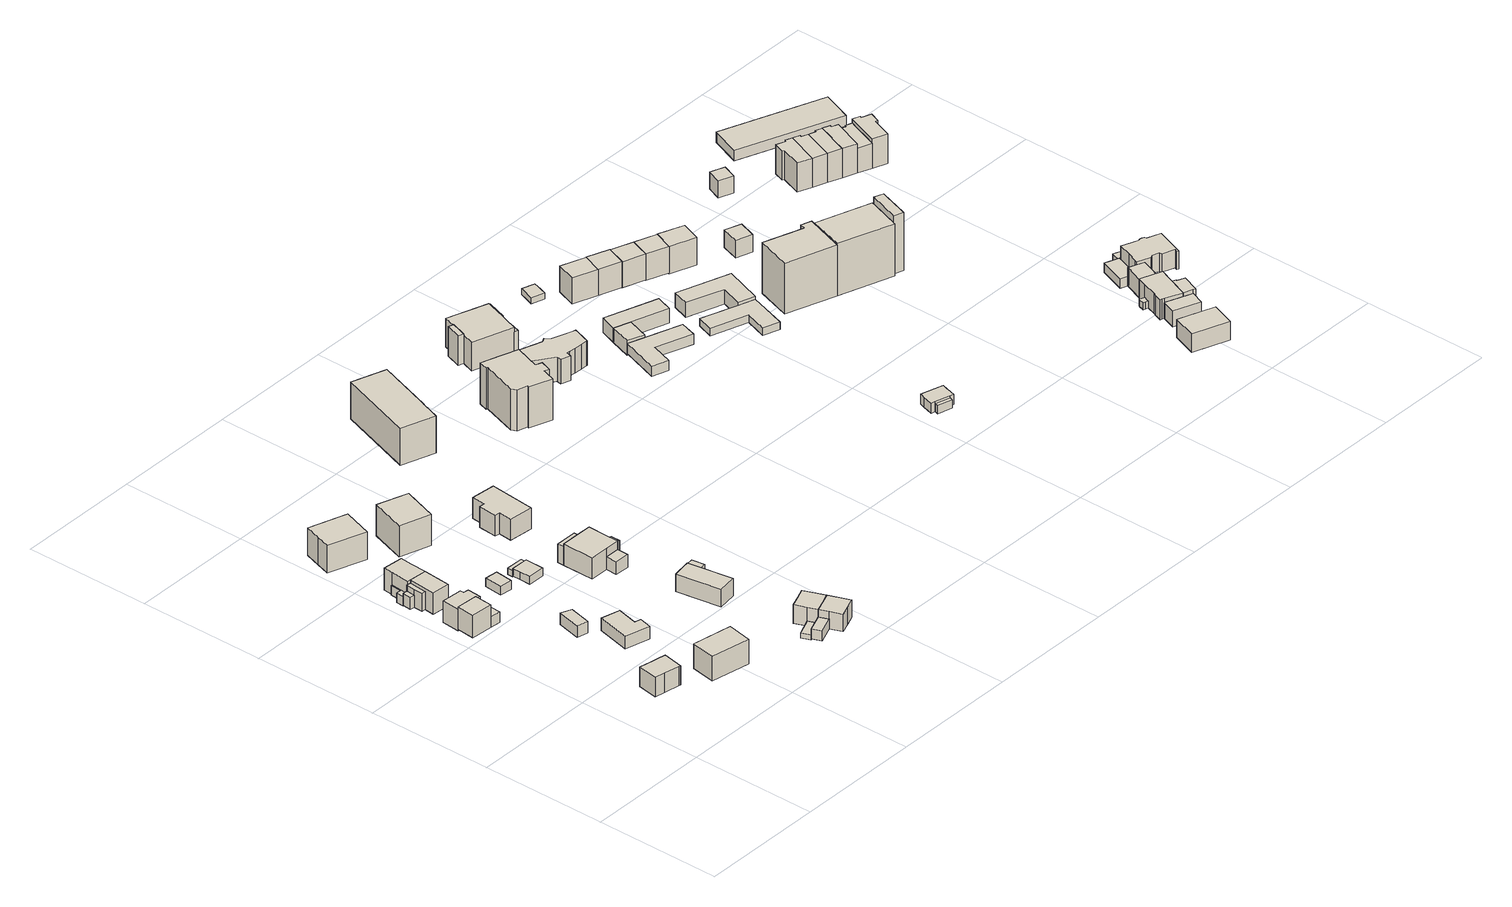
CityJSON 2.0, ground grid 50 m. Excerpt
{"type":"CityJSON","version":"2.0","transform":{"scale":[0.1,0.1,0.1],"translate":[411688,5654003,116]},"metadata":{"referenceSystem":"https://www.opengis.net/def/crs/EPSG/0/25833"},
"CityObjects":{
"building1":{"type":"Building","attributes":{"Dachtyp_tdc":"tdcFreeFormRoof","Gemeindeschluessel":14612000,"Dachneigung":52.4,"QualitaetDacherkennung":74,"Geometrietyp2DReferenz":"3000","measuredHeight":10.56,"function":"31001_9998","roofType":"5000"},"geometry":[{"type":"Solid","lod":"1","boundaries":[[[[0,1,2,3,4,5,6,7,8]],[[9,10,11,12,13,14,15,16,17]],[[8,10,9,0]],[[7,11,10,8]],[[6,12,11,7]],[[5,13,12,6]],[[4,14,13,5]],[[3,15,14,4]],[[2,16,15,3]],[[1,17,16,2]],[[0,9,17,1]]]]}]},
"building2":{"type":"Building","attributes":{"Gemeindeschluessel":14612000,"Geometrietyp2DReferenz":"3000","function":"31001_9998","roofType":"9999"},"children":["building2-1","building2-2"]},
"building2-1":{"type":"BuildingPart","attributes":{"Dachtyp_tdc":"tdcGableRoof","Dachneigung":47.74,"QualitaetDacherkennung":79,"Geometrietyp2DReferenz":"3000","measuredHeight":11.6,"roofType":"3100"},"parents":["building2"],"geometry":[{"type":"Solid","lod":"1","boundaries":[[[[18,19,20,21,22]],[[23,24,25,26,27]],[[22,24,23,18]],[[21,25,24,22]],[[20,26,25,21]],[[19,27,26,20]],[[18,23,27,19]]]]}]},
"building2-2":{"type":"BuildingPart","attributes":{"Dachtyp_tdc":"tdcPolyFlatRoof","Dachneigung":0,"QualitaetDacherkennung":63,"Geometrietyp2DReferenz":"3000","measuredHeight":4.3,"roofType":"1000"},"parents":["building2"],"geometry":[{"type":"Solid","lod":"1","boundaries":[[[[28,29,30,31]],[[32,33,23,27]],[[31,33,32,28]],[[30,23,33,31]],[[29,27,23,30]],[[28,32,27,29]]]]}]},
"building3":{"type":"Building","attributes":{"Dachtyp_tdc":"tdcHipRoof","Gemeindeschluessel":14612000,"Dachneigung":36.93,"QualitaetDacherkennung":68,"Geometrietyp2DReferenz":"3000","measuredHeight":11.92,"function":"31001_9998","roofType":"3200"},"geometry":[{"type":"Solid","lod":"1","boundaries":[[[[34,35,36,37]],[[38,39,40,41]],[[37,39,38,34]],[[36,40,39,37]],[[35,41,40,36]],[[34,38,41,35]]]]}]},
"building4":{"type":"Building","attributes":{"Dachtyp_tdc":"tdcFreeFormRoof","Gemeindeschluessel":14612000,"Dachneigung":46.68,"QualitaetDacherkennung":59,"Geometrietyp2DReferenz":"3000","measuredHeight":12.03,"function":"31001_9998","roofType":"5000"},"geometry":[{"type":"Solid","lod":"1","boundaries":[[[[42,43,44,45,46,47,48]],[[49,50,51,52,53,54,55]],[[48,50,49,42]],[[47,51,50,48]],[[46,52,51,47]],[[45,53,52,46]],[[44,54,53,45]],[[43,55,54,44]],[[42,49,55,43]]]]}]},
"building5":{"type":"Building","attributes":{"Gemeindeschluessel":14612000,"Geometrietyp2DReferenz":"3000","function":"31001_9998","roofType":"9999"},"children":["building5-1","building5-2","building5-3"]},
"building5-1":{"type":"BuildingPart","attributes":{"Dachtyp_tdc":"tdcGableRoof","Dachneigung":44.6,"QualitaetDacherkennung":61,"Geometrietyp2DReferenz":"3000","measuredHeight":10.85,"roofType":"3100"},"parents":["building5"],"geometry":[{"type":"Solid","lod":"1","boundaries":[[[[56,57,58,59]],[[60,61,62,63]],[[59,61,60,56]],[[58,62,61,59]],[[57,63,62,58]],[[56,60,63,57]]]]}]},
"building5-2":{"type":"BuildingPart","attributes":{"Dachtyp_tdc":"tdcGableRoof","Dachneigung":62.31,"QualitaetDacherkennung":19,"Geometrietyp2DReferenz":"3000","measuredHeight":6.58,"roofType":"3100"},"parents":["building5"],"geometry":[{"type":"Solid","lod":"1","boundaries":[[[[64,65,66,67]],[[68,69,70,71]],[[67,69,68,64]],[[66,70,69,67]],[[65,71,70,66]],[[64,68,71,65]]]]}]},
"building5-3":{"type":"BuildingPart","attributes":{"Dachtyp_tdc":"tdcPolyFlatRoof","Dachneigung":39.06,"QualitaetDacherkennung":86,"Geometrietyp2DReferenz":"3000","measuredHeight":8.02,"roofType":"2100"},"parents":["building5"],"geometry":[{"type":"Solid","lod":"1","boundaries":[[[[72,73,74,75,76]],[[69,63,77,78,70]],[[76,63,69,72]],[[75,77,63,76]],[[74,78,77,75]],[[73,70,78,74]],[[72,69,70,73]]]]}]},
"building6":{"type":"Building","attributes":{"Dachtyp_tdc":"tdcPolyFlatRoof","Gemeindeschluessel":14612000,"Dachneigung":0,"QualitaetDacherkennung":83,"Geometrietyp2DReferenz":"3000","measuredHeight":4.82,"function":"31001_9998","roofType":"1000"},"geometry":[{"type":"Solid","lod":"1","boundaries":[[[[79,80,81,82]],[[83,84,85,86]],[[82,84,83,79]],[[81,85,84,82]],[[80,86,85,81]],[[79,83,86,80]]]]}]},
"building7":{"type":"Building","attributes":{"Dachtyp_tdc":"tdcPolyFlatRoof","Gemeindeschluessel":14612000,"Dachneigung":0,"QualitaetDacherkennung":84,"Geometrietyp2DReferenz":"3000","measuredHeight":5.09,"function":"31001_9998","roofType":"1000"},"geometry":[{"type":"Solid","lod":"1","boundaries":[[[[87,88,89,90,91,92]],[[93,94,95,96,97,98]],[[92,94,93,87]],[[91,95,94,92]],[[90,96,95,91]],[[89,97,96,90]],[[88,98,97,89]],[[87,93,98,88]]]]}]},
"building8":{"type":"Building","attributes":{"Gemeindeschluessel":14612000,"Geometrietyp2DReferenz":"3000","function":"31001_9998","roofType":"9999"},"children":["building8-1","building8-2","building8-3"]},
"building8-1":{"type":"BuildingPart","attributes":{"Dachtyp_tdc":"tdcGableRoof","Dachneigung":46.65,"QualitaetDacherkennung":54,"Geometrietyp2DReferenz":"3000","measuredHeight":11.25,"roofType":"3100"},"parents":["building8"],"geometry":[{"type":"Solid","lod":"1","boundaries":[[[[99,100,101,102,103,56]],[[104,105,106,107,108,109]],[[56,105,104,99]],[[103,106,105,56]],[[102,107,106,103]],[[101,108,107,102]],[[100,109,108,101]],[[99,104,109,100]]]]}]},
"building8-2":{"type":"BuildingPart","attributes":{"Dachtyp_tdc":"tdcPolyFlatRoof","Dachneigung":2.71,"QualitaetDacherkennung":64,"Geometrietyp2DReferenz":"3000","measuredHeight":4.08,"roofType":"2100"},"parents":["building8"],"geometry":[{"type":"Solid","lod":"1","boundaries":[[[[110,111,112,113,114,115]],[[106,116,117,118,119,107]],[[115,116,106,110]],[[114,117,116,115]],[[113,118,117,114]],[[112,119,118,113]],[[111,107,119,112]],[[110,106,107,111]]]]}]},
"building8-3":{"type":"BuildingPart","attributes":{"Dachtyp_tdc":"tdcPolyFlatRoof","Dachneigung":0,"QualitaetDacherkennung":58,"Geometrietyp2DReferenz":"3000","measuredHeight":4.4,"roofType":"1000"},"parents":["building8"],"geometry":[{"type":"Solid","lod":"1","boundaries":[[[[120,121,122,123]],[[109,124,125,104]],[[123,124,109,120]],[[122,125,124,123]],[[121,104,125,122]],[[120,109,104,121]]]]}]},
"building9":{"type":"Building","attributes":{"Dachtyp_tdc":"tdcGableRoof","Gemeindeschluessel":14612000,"Dachneigung":24.86,"QualitaetDacherkennung":71,"Geometrietyp2DReferenz":"3000","measuredHeight":4.18,"function":"31001_9998","roofType":"3100"},"geometry":[{"type":"Solid","lod":"1","boundaries":[[[[126,127,128,129]],[[130,131,132,133]],[[129,131,130,126]],[[128,132,131,129]],[[127,133,132,128]],[[126,130,133,127]]]]}]},
"building10":{"type":"Building","attributes":{"Dachtyp_tdc":"tdcFreeFormRoof","Gemeindeschluessel":14612000,"Dachneigung":44.25,"QualitaetDacherkennung":63,"Geometrietyp2DReferenz":"3000","measuredHeight":13,"function":"31001_9998","roofType":"5000"},"geometry":[{"type":"Solid","lod":"1","boundaries":[[[[134,135,136,137,138]],[[139,140,141,142,143]],[[138,140,139,134]],[[137,141,140,138]],[[136,142,141,137]],[[135,143,142,136]],[[134,139,143,135]]]]}]},
"building11":{"type":"Building","attributes":{"Dachtyp_tdc":"tdcFreeFormRoof","Gemeindeschluessel":14612000,"Dachneigung":15.26,"QualitaetDacherkennung":82,"Geometrietyp2DReferenz":"3000","measuredHeight":3.72,"function":"31001_9998","roofType":"5000"},"geometry":[{"type":"Solid","lod":"1","boundaries":[[[[144,145,146,147,148]],[[149,150,151,152,153]],[[148,150,149,144]],[[147,151,150,148]],[[146,152,151,147]],[[145,153,152,146]],[[144,149,153,145]]]]}]},
"building12":{"type":"Building","attributes":{"Dachtyp_tdc":"tdcPolyFlatRoof","Gemeindeschluessel":14612000,"Dachneigung":0,"QualitaetDacherkennung":57,"Geometrietyp2DReferenz":"3000","measuredHeight":2,"function":"31001_9998","roofType":"1000"},"geometry":[{"type":"Solid","lod":"1","boundaries":[[[[154,155,156,157]],[[158,159,160,161]],[[157,159,158,154]],[[156,160,159,157]],[[155,161,160,156]],[[154,158,161,155]]]]}]},
"building13":{"type":"Building","attributes":{"Dachtyp_tdc":"tdcPolyFlatRoof","Gemeindeschluessel":14612000,"Dachneigung":15.22,"QualitaetDacherkennung":79,"Geometrietyp2DReferenz":"3000","measuredHeight":3.01,"function":"31001_9998","roofType":"2100"},"geometry":[{"type":"Solid","lod":"1","boundaries":[[[[162,163,164,165]],[[166,167,168,169]],[[165,167,166,162]],[[164,168,167,165]],[[163,169,168,164]],[[162,166,169,163]]]]}]},
"building14":{"type":"Building","attributes":{"Dachtyp_tdc":"tdcPolyFlatRoof","Gemeindeschluessel":14612000,"Dachneigung":3.42,"QualitaetDacherkennung":68,"Geometrietyp2DReferenz":"3000","measuredHeight":4.16,"function":"31001_9998","roofType":"2100"},"geometry":[{"type":"Solid","lod":"1","boundaries":[[[[170,171,172,173]],[[174,175,176,177]],[[173,175,174,170]],[[172,176,175,173]],[[171,177,176,172]],[[170,174,177,171]]]]}]},
"building15":{"type":"Building","attributes":{"Dachtyp_tdc":"tdcHipRoof","Gemeindeschluessel":14612000,"Dachneigung":40.52,"QualitaetDacherkennung":48,"Geometrietyp2DReferenz":"3000","measuredHeight":15.42,"function":"31001_9998","roofType":"3200"},"geometry":[{"type":"Solid","lod":"1","boundaries":[[[[178,179,180,181]],[[182,183,184,185]],[[181,183,182,178]],[[180,184,183,181]],[[179,185,184,180]],[[178,182,185,179]]]]}]},
"building16":{"type":"Building","attributes":{"Dachtyp_tdc":"tdcGableRoof","Gemeindeschluessel":14612000,"Dachneigung":49.88,"QualitaetDacherkennung":58,"Geometrietyp2DReferenz":"3000","measuredHeight":10.24,"function":"31001_9998","roofType":"3100"},"geometry":[{"type":"Solid","lod":"1","boundaries":[[[[186,187,188,189,190,191,192]],[[193,161,160,194,195,196,197]],[[192,161,193,186]],[[191,160,161,192]],[[190,194,160,191]],[[189,195,194,190]],[[188,196,195,189]],[[187,197,196,188]],[[186,193,197,187]]]]}]},
"building17":{"type":"Building","attributes":{"Dachtyp_tdc":"tdcGableRoof","Gemeindeschluessel":14612000,"Dachneigung":49.88,"QualitaetDacherkennung":59,"Geometrietyp2DReferenz":"3000","measuredHeight":9.82,"function":"31001_9998","roofType":"3100"},"geometry":[{"type":"Solid","lod":"1","boundaries":[[[[192,198,199,200,201,187,202]],[[174,203,204,205,206,207,175]],[[202,203,174,192]],[[187,204,203,202]],[[201,205,204,187]],[[200,206,205,201]],[[199,207,206,200]],[[198,175,207,199]],[[192,174,175,198]]]]}]},
"building18":{"type":"Building","attributes":{"Gemeindeschluessel":14612000,"Geometrietyp2DReferenz":"3000","function":"31001_9998","roofType":"9999"},"children":["building18-1","building18-2"]},
"building18-1":{"type":"BuildingPart","attributes":{"Dachtyp_tdc":"tdcGableRoof","Dachneigung":46.17,"QualitaetDacherkennung":75,"Geometrietyp2DReferenz":"3000","measuredHeight":8.26,"roofType":"3100"},"parents":["building18"],"geometry":[{"type":"Solid","lod":"1","boundaries":[[[[208,209,210,211]],[[212,213,214,215]],[[211,213,212,208]],[[210,214,213,211]],[[209,215,214,210]],[[208,212,215,209]]]]}]},
"building18-2":{"type":"BuildingPart","attributes":{"Dachtyp_tdc":"tdcGableRoof","Dachneigung":41.68,"QualitaetDacherkennung":87,"Geometrietyp2DReferenz":"3000","measuredHeight":8.91,"roofType":"3100"},"parents":["building18"],"geometry":[{"type":"Solid","lod":"1","boundaries":[[[[216,217,218,219]],[[212,220,221,222]],[[219,220,212,216]],[[218,221,220,219]],[[217,222,221,218]],[[216,212,222,217]]]]}]},
"building19":{"type":"Building","attributes":{"Gemeindeschluessel":14612000,"Geometrietyp2DReferenz":"3000","function":"31001_9998","roofType":"9999"},"children":["building19-1","building19-2","building19-3","building19-4"]},
"building19-1":{"type":"BuildingPart","attributes":{"Dachtyp_tdc":"tdcGableRoof","Dachneigung":39.71,"QualitaetDacherkennung":79,"Geometrietyp2DReferenz":"3000","measuredHeight":9.38,"roofType":"3100"},"parents":["building19"],"geometry":[{"type":"Solid","lod":"1","boundaries":[[[[223,224,225,226]],[[227,228,229,230]],[[226,228,227,223]],[[225,229,228,226]],[[224,230,229,225]],[[223,227,230,224]]]]}]},
"building19-2":{"type":"BuildingPart","attributes":{"Dachtyp_tdc":"tdcPolyFlatRoof","Dachneigung":8.71,"QualitaetDacherkennung":42,"Geometrietyp2DReferenz":"3000","measuredHeight":5.5,"roofType":"2100"},"parents":["building19"],"geometry":[{"type":"Solid","lod":"1","boundaries":[[[[231,232,233,234]],[[235,236,237,238]],[[234,236,235,231]],[[233,237,236,234]],[[232,238,237,233]],[[231,235,238,232]]]]}]},
"building19-3":{"type":"BuildingPart","attributes":{"Dachtyp_tdc":"tdcGableRoof","Dachneigung":32.21,"QualitaetDacherkennung":68,"Geometrietyp2DReferenz":"3000","measuredHeight":7.42,"roofType":"3100"},"parents":["building19"],"geometry":[{"type":"Solid","lod":"1","boundaries":[[[[239,240,241,242]],[[243,244,245,246]],[[242,244,243,239]],[[241,245,244,242]],[[240,246,245,241]],[[239,243,246,240]]]]}]},
"building19-4":{"type":"BuildingPart","attributes":{"Dachtyp_tdc":"tdcFreeFormRoof","Dachneigung":39.05,"QualitaetDacherkennung":59,"Geometrietyp2DReferenz":"3000","measuredHeight":11.26,"roofType":"5000"},"parents":["building19"],"geometry":[{"type":"Solid","lod":"1","boundaries":[[[[247,248,249,250,251,252,253,254]],[[243,246,235,238,255,229,228,256]],[[254,246,243,247]],[[253,235,246,254]],[[252,238,235,253]],[[251,255,238,252]],[[250,229,255,251]],[[249,228,229,250]],[[248,256,228,249]],[[247,243,256,248]]]]}]},
"building20":{"type":"Building","attributes":{"Dachtyp_tdc":"tdcFreeFormRoof","Gemeindeschluessel":14612000,"Dachneigung":48.07,"QualitaetDacherkennung":49,"Geometrietyp2DReferenz":"3000","measuredHeight":11.22,"function":"31001_9998","roofType":"5000"},"geometry":[{"type":"Solid","lod":"1","boundaries":[[[[257,258,259,260,261,262,263,264]],[[265,266,267,268,269,270,271,272]],[[264,266,265,257]],[[263,267,266,264]],[[262,268,267,263]],[[261,269,268,262]],[[260,270,269,261]],[[259,271,270,260]],[[258,272,271,259]],[[257,265,272,258]]]]}]},
"building21":{"type":"Building","attributes":{"Gemeindeschluessel":14612000,"Geometrietyp2DReferenz":"3000","function":"31001_9998","roofType":"9999"},"children":["building21-1","building21-2"]},
"building21-1":{"type":"BuildingPart","attributes":{"Dachtyp_tdc":"tdcPolyFlatRoof","Dachneigung":8.9,"QualitaetDacherkennung":51,"Geometrietyp2DReferenz":"3000","measuredHeight":3.52,"roofType":"2100"},"parents":["building21"],"geometry":[{"type":"Solid","lod":"1","boundaries":[[[[273,274,275,276]],[[277,278,279,280]],[[276,278,277,273]],[[275,279,278,276]],[[274,280,279,275]],[[273,277,280,274]]]]}]},
"building21-2":{"type":"BuildingPart","attributes":{"Dachtyp_tdc":"tdcPolyFlatRoof","Dachneigung":0,"QualitaetDacherkennung":69,"Geometrietyp2DReferenz":"3000","measuredHeight":15.12,"roofType":"1000"},"parents":["building21"],"geometry":[{"type":"Solid","lod":"1","boundaries":[[[[281,282,283,284,285,286,287]],[[277,288,289,290,291,292,278]],[[287,277,278,281]],[[286,288,277,287]],[[285,289,288,286]],[[284,290,289,285]],[[283,291,290,284]],[[282,292,291,283]],[[281,278,292,282]]]]}]},
"building22":{"type":"Building","attributes":{"Dachtyp_tdc":"tdcFreeFormRoof","Gemeindeschluessel":14612000,"Dachneigung":28.84,"QualitaetDacherkennung":65,"Geometrietyp2DReferenz":"3000","measuredHeight":18.87,"function":"31001_9998","roofType":"5000"},"geometry":[{"type":"Solid","lod":"1","boundaries":[[[[293,294,295,296,297,298,299,300,301,302,303,304,305,306,307,308,309]],[[310,311,312,313,314,315,316,317,318,319,320,321,322,323,324,325,326]],[[309,311,310,293]],[[308,312,311,309]],[[307,313,312,308]],[[306,314,313,307]],[[305,315,314,306]],[[304,316,315,305]],[[303,317,316,304]],[[302,318,317,303]],[[301,319,318,302]],[[300,320,319,301]],[[299,321,320,300]],[[298,322,321,299]],[[297,323,322,298]],[[296,324,323,297]],[[295,325,324,296]],[[294,326,325,295]],[[293,310,326,294]]]]}]},
"building23":{"type":"Building","attributes":{"Dachtyp_tdc":"tdcFreeFormRoof","Gemeindeschluessel":14612000,"Dachneigung":44.72,"QualitaetDacherkennung":30,"Geometrietyp2DReferenz":"3000","measuredHeight":13.52,"function":"31001_9998","roofType":"5000"},"geometry":[{"type":"Solid","lod":"1","boundaries":[[[[327,328,329,330,331,332,333,334,335,336,337,338,339,340,341,342,343,344,345]],[[346,347,348,349,350,351,352,353,354,355,356,357,358,359,360,361,362,363,364]],[[345,347,346,327]],[[344,348,347,345]],[[343,349,348,344]],[[342,350,349,343]],[[341,351,350,342]],[[340,352,351,341]],[[339,353,352,340]],[[338,354,353,339]],[[337,355,354,338]],[[336,356,355,337]],[[335,357,356,336]],[[334,358,357,335]],[[333,359,358,334]],[[332,360,359,333]],[[331,361,360,332]],[[330,362,361,331]],[[329,363,362,330]],[[328,364,363,329]],[[327,346,364,328]]]]}]},
"building24":{"type":"Building","attributes":{"Gemeindeschluessel":14612000,"Geometrietyp2DReferenz":"3000","function":"31001_9998","roofType":"9999"},"children":["building24-1","building24-2","building24-3","building24-4"]},
"building24-1":{"type":"BuildingPart","attributes":{"Dachtyp_tdc":"tdcPolyFlatRoof","Dachneigung":5.12,"QualitaetDacherkennung":52,"Geometrietyp2DReferenz":"3000","measuredHeight":12.1,"roofType":"2100"},"parents":["building24"],"geometry":[{"type":"Solid","lod":"1","boundaries":[[[[365,366,367,368]],[[369,370,371,372]],[[368,370,369,365]],[[367,371,370,368]],[[366,372,371,367]],[[365,369,372,366]]]]}]},
"building24-2":{"type":"BuildingPart","attributes":{"Dachtyp_tdc":"tdcPolyFlatRoof","Dachneigung":5.06,"QualitaetDacherkennung":45,"Geometrietyp2DReferenz":"3000","measuredHeight":9.71,"roofType":"2100"},"parents":["building24"],"geometry":[{"type":"Solid","lod":"1","boundaries":[[[[373,374,375,376]],[[377,378,379,380]],[[376,378,377,373]],[[375,379,378,376]],[[374,380,379,375]],[[373,377,380,374]]]]}]},
"building24-3":{"type":"BuildingPart","attributes":{"Dachtyp_tdc":"tdcPolyFlatRoof","Dachneigung":0,"QualitaetDacherkennung":52,"Geometrietyp2DReferenz":"3000","measuredHeight":11.34,"roofType":"1000"},"parents":["building24"],"geometry":[{"type":"Solid","lod":"1","boundaries":[[[[381,382,383,384]],[[385,386,387,388]],[[384,386,385,381]],[[383,387,386,384]],[[382,388,387,383]],[[381,385,388,382]]]]}]},
"building24-4":{"type":"BuildingPart","attributes":{"Dachtyp_tdc":"tdcPolyFlatRoof","Dachneigung":0,"QualitaetDacherkennung":53,"Geometrietyp2DReferenz":"3000","measuredHeight":11.64,"roofType":"1000"},"parents":["building24"],"geometry":[{"type":"Solid","lod":"1","boundaries":[[[[389,390,391,392,393,394,395,396]],[[388,379,378,397,371,370,398,385]],[[396,379,388,389]],[[395,378,379,396]],[[394,397,378,395]],[[393,371,397,394]],[[392,370,371,393]],[[391,398,370,392]],[[390,385,398,391]],[[389,388,385,390]]]]}]},
"building25":{"type":"Building","attributes":{"Gemeindeschluessel":14612000,"Geometrietyp2DReferenz":"3000","function":"31001_9998","roofType":"9999"},"children":["building25-1","building25-2"]},
"building25-1":{"type":"BuildingPart","attributes":{"Dachtyp_tdc":"tdcGableRoof","Dachneigung":21.03,"QualitaetDacherkennung":65,"Geometrietyp2DReferenz":"3000","measuredHeight":4.83,"roofType":"3100"},"parents":["building25"],"geometry":[{"type":"Solid","lod":"1","boundaries":[[[[399,400,401,402,403,404,405,406]],[[407,408,409,410,411,412,413,414]],[[406,407,414,399]],[[405,408,407,406]],[[404,409,408,405]],[[403,410,409,404]],[[402,411,410,403]],[[401,412,411,402]],[[400,413,412,401]],[[399,414,413,400]]]]}]},
"building25-2":{"type":"BuildingPart","attributes":{"Dachtyp_tdc":"tdcPolyFlatRoof","Dachneigung":24.97,"QualitaetDacherkennung":60,"Geometrietyp2DReferenz":"3000","measuredHeight":3.75,"roofType":"2100"},"parents":["building25"],"geometry":[{"type":"Solid","lod":"1","boundaries":[[[[415,416,417,418]],[[419,407,414,420]],[[418,407,419,415]],[[417,414,407,418]],[[416,420,414,417]],[[415,419,420,416]]]]}]},
"building26":{"type":"Building","attributes":{"Dachtyp_tdc":"tdcPolyFlatRoof","Gemeindeschluessel":14612000,"Dachneigung":0,"QualitaetDacherkennung":86,"Geometrietyp2DReferenz":"3000","measuredHeight":4.09,"function":"31001_9998","roofType":"1000"},"geometry":[{"type":"Solid","lod":"1","boundaries":[[[[421,422,423,424,425,426,427]],[[428,429,430,431,432,433,434]],[[427,429,428,421]],[[426,430,429,427]],[[425,431,430,426]],[[424,432,431,425]],[[423,433,432,424]],[[422,434,433,423]],[[421,428,434,422]]]]}]},
"building27":{"type":"Building","attributes":{"Gemeindeschluessel":14612000,"Geometrietyp2DReferenz":"3000","function":"31001_9998","roofType":"9999"},"children":["building27-1","building27-2"]},
"building27-1":{"type":"BuildingPart","attributes":{"Dachtyp_tdc":"tdcPolyFlatRoof","Dachneigung":0,"QualitaetDacherkennung":82,"Geometrietyp2DReferenz":"3000","measuredHeight":5.97,"roofType":"1000"},"parents":["building27"],"geometry":[{"type":"Solid","lod":"1","boundaries":[[[[435,436,437,438,439]],[[440,441,442,443,444]],[[439,441,440,435]],[[438,442,441,439]],[[437,443,442,438]],[[436,444,443,437]],[[435,440,444,436]]]]}]},
"building27-2":{"type":"BuildingPart","attributes":{"Dachtyp_tdc":"tdcPolyFlatRoof","Dachneigung":0,"QualitaetDacherkennung":85,"Geometrietyp2DReferenz":"3000","measuredHeight":6.01,"roofType":"1000"},"parents":["building27"],"geometry":[{"type":"Solid","lod":"1","boundaries":[[[[445,436,435,446]],[[447,448,440,444]],[[446,448,447,445]],[[435,440,448,446]],[[436,444,440,435]],[[445,447,444,436]]]]}]},
"building28":{"type":"Building","attributes":{"Dachtyp_tdc":"tdcPolyFlatRoof","Gemeindeschluessel":14612000,"Dachneigung":0,"QualitaetDacherkennung":65,"Geometrietyp2DReferenz":"3000","measuredHeight":2.46,"function":"31001_2463","roofType":"1000"},"geometry":[{"type":"Solid","lod":"1","boundaries":[[[[449,450,451,452,453]],[[454,455,456,457,458]],[[453,455,454,449]],[[452,456,455,453]],[[451,457,456,452]],[[450,458,457,451]],[[449,454,458,450]]]]}]},
"building29":{"type":"Building","attributes":{"Dachtyp_tdc":"tdcPolyFlatRoof","Gemeindeschluessel":14612000,"Dachneigung":0,"QualitaetDacherkennung":48,"Geometrietyp2DReferenz":"3000","measuredHeight":10.67,"function":"31001_9998","roofType":"1000"},"geometry":[{"type":"Solid","lod":"1","boundaries":[[[[459,460,461,462]],[[463,464,465,466]],[[462,464,463,459]],[[461,465,464,462]],[[460,466,465,461]],[[459,463,466,460]]]]}]},
"building30":{"type":"Building","attributes":{"Dachtyp_tdc":"tdcPolyFlatRoof","Gemeindeschluessel":14612000,"Dachneigung":0,"QualitaetDacherkennung":85,"Geometrietyp2DReferenz":"3000","measuredHeight":3.14,"function":"31001_9998","roofType":"1000"},"geometry":[{"type":"Solid","lod":"1","boundaries":[[[[467,468,469,470,471,472,473]],[[474,475,476,477,478,479,480]],[[473,475,474,467]],[[472,476,475,473]],[[471,477,476,472]],[[470,478,477,471]],[[469,479,478,470]],[[468,480,479,469]],[[467,474,480,468]]]]}]},
"building31":{"type":"Building","attributes":{"Dachtyp_tdc":"tdcPolyFlatRoof","Gemeindeschluessel":14612000,"Dachneigung":0,"QualitaetDacherkennung":52,"Geometrietyp2DReferenz":"3000","measuredHeight":10.56,"function":"31001_9998","roofType":"1000"},"geometry":[{"type":"Solid","lod":"1","boundaries":[[[[481,482,483,484]],[[485,486,487,488]],[[484,486,485,481]],[[483,487,486,484]],[[482,488,487,483]],[[481,485,488,482]]]]}]},
"building32":{"type":"Building","attributes":{"Dachtyp_tdc":"tdcPolyFlatRoof","Gemeindeschluessel":14612000,"Dachneigung":0,"QualitaetDacherkennung":85,"Geometrietyp2DReferenz":"3000","measuredHeight":5.95,"function":"31001_9998","roofType":"1000"},"geometry":[{"type":"Solid","lod":"1","boundaries":[[[[489,490,491,492,493,494]],[[495,496,497,498,499,500]],[[494,496,495,489]],[[493,497,496,494]],[[492,498,497,493]],[[491,499,498,492]],[[490,500,499,491]],[[489,495,500,490]]]]}]},
"building33":{"type":"Building","attributes":{"Dachtyp_tdc":"tdcPolyFlatRoof","Gemeindeschluessel":14612000,"Dachneigung":0,"QualitaetDacherkennung":64,"Geometrietyp2DReferenz":"3000","measuredHeight":10.6,"function":"31001_9998","roofType":"1000"},"geometry":[{"type":"Solid","lod":"1","boundaries":[[[[501,502,503,504]],[[505,506,507,508]],[[504,506,505,501]],[[503,507,506,504]],[[502,508,507,503]],[[501,505,508,502]]]]}]},
"building34":{"type":"Building","attributes":{"Dachtyp_tdc":"tdcPolyFlatRoof","Gemeindeschluessel":14612000,"Dachneigung":0,"QualitaetDacherkennung":51,"Geometrietyp2DReferenz":"3000","measuredHeight":10.88,"function":"31001_9998","roofType":"1000"},"geometry":[{"type":"Solid","lod":"1","boundaries":[[[[504,503,509,510]],[[511,512,513,514]],[[510,512,511,504]],[[509,513,512,510]],[[503,514,513,509]],[[504,511,514,503]]]]}]},
"building35":{"type":"Building","attributes":{"Dachtyp_tdc":"tdcFreeFormRoof","Gemeindeschluessel":14612000,"Dachneigung":27.03,"QualitaetDacherkennung":63,"Geometrietyp2DReferenz":"3000","measuredHeight":23.14,"function":"31001_3010","roofType":"5000"},"geometry":[{"type":"Solid","lod":"1","boundaries":[[[[515,516,517,518,519,520,521]],[[522,523,524,525,526,527,528]],[[521,523,522,515]],[[520,524,523,521]],[[519,525,524,520]],[[518,526,525,519]],[[517,527,526,518]],[[516,528,527,517]],[[515,522,528,516]]]]}]},
"building36":{"type":"Building","attributes":{"Dachtyp_tdc":"tdcPolyFlatRoof","Gemeindeschluessel":14612000,"Dachneigung":0,"QualitaetDacherkennung":46,"Geometrietyp2DReferenz":"3000","measuredHeight":11.23,"function":"31001_9998","roofType":"1000"},"geometry":[{"type":"Solid","lod":"1","boundaries":[[[[529,530,531,532]],[[533,534,535,536]],[[532,534,533,529]],[[531,535,534,532]],[[530,536,535,531]],[[529,533,536,530]]]]}]},
"building37":{"type":"Building","attributes":{"Dachtyp_tdc":"tdcPolyFlatRoof","Gemeindeschluessel":14612000,"Dachneigung":55.73,"QualitaetDacherkennung":24,"Geometrietyp2DReferenz":"3000","measuredHeight":12.07,"function":"31001_9998","roofType":"2100"},"geometry":[{"type":"Solid","lod":"1","boundaries":[[[[537,538,539,540]],[[541,542,543,544]],[[540,542,541,537]],[[539,543,542,540]],[[538,544,543,539]],[[537,541,544,538]]]]}]},
"building38":{"type":"Building","attributes":{"Dachtyp_tdc":"tdcFreeFormRoof","Gemeindeschluessel":14612000,"Dachneigung":28.32,"QualitaetDacherkennung":71,"Geometrietyp2DReferenz":"3000","measuredHeight":23.22,"function":"31001_3010","roofType":"5000"},"geometry":[{"type":"Solid","lod":"1","boundaries":[[[[545,546,547,548,549,550]],[[528,551,552,553,554,522]],[[550,551,528,545]],[[549,552,551,550]],[[548,553,552,549]],[[547,554,553,548]],[[546,522,554,547]],[[545,528,522,546]]]]}]},
"building39":{"type":"Building","attributes":{"Dachtyp_tdc":"tdcGableRoof","Gemeindeschluessel":14612000,"Dachneigung":48.8,"QualitaetDacherkennung":88,"Geometrietyp2DReferenz":"3000","measuredHeight":10.36,"function":"31001_9998","roofType":"3100"},"geometry":[{"type":"Solid","lod":"1","boundaries":[[[[555,556,557,558]],[[559,560,561,562]],[[558,560,559,555]],[[557,561,560,558]],[[556,562,561,557]],[[555,559,562,556]]]]}]},
"building40":{"type":"Building","attributes":{"Dachtyp_tdc":"tdcHipAndGableRoof","Gemeindeschluessel":14612000,"Dachneigung":12.52,"QualitaetDacherkennung":25,"Geometrietyp2DReferenz":"3000","measuredHeight":24.01,"function":"31001_3010","roofType":"5000"},"geometry":[{"type":"Solid","lod":"1","boundaries":[[[[563,564,565,566]],[[567,568,569,570]],[[566,568,567,563]],[[565,569,568,566]],[[564,570,569,565]],[[563,567,570,564]]]]}]},
"building41":{"type":"Building","attributes":{"Gemeindeschluessel":14612000,"Geometrietyp2DReferenz":"3000","function":"31001_9998","roofType":"9999"},"children":["building41-1","building41-2","building41-3","building41-4"]},
"building41-1":{"type":"BuildingPart","attributes":{"Dachtyp_tdc":"tdcPolyFlatRoof","Dachneigung":0,"QualitaetDacherkennung":41,"Geometrietyp2DReferenz":"3000","measuredHeight":6.55,"roofType":"1000"},"parents":["building41"],"geometry":[{"type":"Solid","lod":"1","boundaries":[[[[571,572,573,574]],[[575,576,577,578]],[[574,575,578,571]],[[573,576,575,574]],[[572,577,576,573]],[[571,578,577,572]]]]}]},
"building41-2":{"type":"BuildingPart","attributes":{"Dachtyp_tdc":"tdcGableRoof","Dachneigung":10.52,"QualitaetDacherkennung":22,"Geometrietyp2DReferenz":"3000","measuredHeight":9.78,"roofType":"3100"},"parents":["building41"],"geometry":[{"type":"Solid","lod":"1","boundaries":[[[[579,580,581,582,583,584,585,586,587,588,589,590]],[[591,592,593,594,595,596,597,598,599,600,601,578]],[[590,591,578,579]],[[589,592,591,590]],[[588,593,592,589]],[[587,594,593,588]],[[586,595,594,587]],[[585,596,595,586]],[[584,597,596,585]],[[583,598,597,584]],[[582,599,598,583]],[[581,600,599,582]],[[580,601,600,581]],[[579,578,601,580]]]]}]},
"building41-3":{"type":"BuildingPart","attributes":{"Dachtyp_tdc":"tdcFreeFormRoof","Dachneigung":32.01,"QualitaetDacherkennung":12,"Geometrietyp2DReferenz":"3000","measuredHeight":3.13,"roofType":"5000"},"parents":["building41"],"geometry":[{"type":"Solid","lod":"1","boundaries":[[[[602,603,604,605,606,607,608,609]],[[594,610,611,612,613,614,615,595]],[[608,610,594,609]],[[607,611,610,608]],[[606,612,611,607]],[[605,613,612,606]],[[604,614,613,605]],[[603,615,614,604]],[[602,595,615,603]],[[609,594,595,602]]]]}]},
"building41-4":{"type":"BuildingPart","attributes":{"Dachtyp_tdc":"tdcFreeFormRoof","Dachneigung":64.08,"QualitaetDacherkennung":14,"Geometrietyp2DReferenz":"3000","measuredHeight":10.99,"roofType":"5000"},"parents":["building41"],"geometry":[{"type":"Solid","lod":"1","boundaries":[[[[616,617,618,619,620,621,622,623]],[[624,625,626,575,601,627,599,628]],[[623,625,624,616]],[[622,626,625,623]],[[621,575,626,622]],[[620,601,575,621]],[[619,627,601,620]],[[618,599,627,619]],[[617,628,599,618]],[[616,624,628,617]]]]}]},
"building42":{"type":"Building","attributes":{"Dachtyp_tdc":"tdcFreeFormRoof","Gemeindeschluessel":14612000,"Dachneigung":45.19,"QualitaetDacherkennung":85,"Geometrietyp2DReferenz":"3000","measuredHeight":9.24,"function":"31001_9998","roofType":"5000"},"geometry":[{"type":"Solid","lod":"1","boundaries":[[[[629,630,631,632,633]],[[634,635,636,637,638]],[[633,635,634,629]],[[632,636,635,633]],[[631,637,636,632]],[[630,638,637,631]],[[629,634,638,630]]]]}]},
"building43":{"type":"Building","attributes":{"Dachtyp_tdc":"tdcPolyFlatRoof","Gemeindeschluessel":14612000,"Dachneigung":3.96,"QualitaetDacherkennung":53,"Geometrietyp2DReferenz":"3000","measuredHeight":4.09,"function":"31001_9998","roofType":"2100"},"geometry":[{"type":"Solid","lod":"1","boundaries":[[[[639,640,641,642,643]],[[644,645,646,647,648]],[[643,644,648,639]],[[642,645,644,643]],[[641,646,645,642]],[[640,647,646,641]],[[639,648,647,640]]]]}]},
"building44":{"type":"Building","attributes":{"Dachtyp_tdc":"tdcGableRoof","Gemeindeschluessel":14612000,"Dachneigung":63.4,"QualitaetDacherkennung":3,"Geometrietyp2DReferenz":"3000","measuredHeight":11.97,"function":"31001_9998","roofType":"3100"},"geometry":[{"type":"Solid","lod":"1","boundaries":[[[[649,650,651,652]],[[653,654,655,656]],[[652,654,653,649]],[[651,655,654,652]],[[650,656,655,651]],[[649,653,656,650]]]]}]},
"building45":{"type":"Building","attributes":{"Dachtyp_tdc":"tdcGableRoof","Gemeindeschluessel":14612000,"Dachneigung":37.73,"QualitaetDacherkennung":74,"Geometrietyp2DReferenz":"3000","measuredHeight":9.78,"function":"31001_9998","roofType":"3100"},"geometry":[{"type":"Solid","lod":"1","boundaries":[[[[657,658,659,660,661,662,663,664,665,666,667,668,669,670,671,672,673,674]],[[675,676,677,678,679,680,681,682,683,684,685,686,687,688,689,690,691,692]],[[674,676,675,657]],[[673,677,676,674]],[[672,678,677,673]],[[671,679,678,672]],[[670,680,679,671]],[[669,681,680,670]],[[668,682,681,669]],[[667,683,682,668]],[[666,684,683,667]],[[665,685,684,666]],[[664,686,685,665]],[[663,687,686,664]],[[662,688,687,663]],[[661,689,688,662]],[[660,690,689,661]],[[659,691,690,660]],[[658,692,691,659]],[[657,675,692,658]]]]}]},
"building46":{"type":"Building","attributes":{"Dachtyp_tdc":"tdcPolyFlatRoof","Gemeindeschluessel":14612000,"Dachneigung":0,"QualitaetDacherkennung":71,"Geometrietyp2DReferenz":"3000","measuredHeight":2.53,"function":"31001_9998","roofType":"1000"},"geometry":[{"type":"Solid","lod":"1","boundaries":[[[[693,694,695,696,697,698,699]],[[700,701,702,703,704,705,706]],[[699,701,700,693]],[[698,702,701,699]],[[697,703,702,698]],[[696,704,703,697]],[[695,705,704,696]],[[694,706,705,695]],[[693,700,706,694]]]]}]},
"building47":{"type":"Building","attributes":{"Dachtyp_tdc":"tdcPolyFlatRoof","Gemeindeschluessel":14612000,"Dachneigung":0,"QualitaetDacherkennung":33,"Geometrietyp2DReferenz":"3000","measuredHeight":11.91,"function":"31001_9998","roofType":"1000"},"geometry":[{"type":"Solid","lod":"1","boundaries":[[[[707,708,709,710,711,712,713,714]],[[715,716,717,718,719,720,721,722]],[[714,716,715,707]],[[713,717,716,714]],[[712,718,717,713]],[[711,719,718,712]],[[710,720,719,711]],[[709,721,720,710]],[[708,722,721,709]],[[707,715,722,708]]]]}]},
"building48":{"type":"Building","attributes":{"Dachtyp_tdc":"tdcPolyFlatRoof","Gemeindeschluessel":14612000,"Dachneigung":0,"QualitaetDacherkennung":39,"Geometrietyp2DReferenz":"3000","measuredHeight":11.94,"function":"31001_9998","roofType":"1000"},"geometry":[{"type":"Solid","lod":"1","boundaries":[[[[723,724,725,726,708,707]],[[727,715,722,728,729,730]],[[707,715,727,723]],[[708,722,715,707]],[[726,728,722,708]],[[725,729,728,726]],[[724,730,729,725]],[[723,727,730,724]]]]}]},
"building49":{"type":"Building","attributes":{"Dachtyp_tdc":"tdcPolyFlatRoof","Gemeindeschluessel":14612000,"Dachneigung":0,"QualitaetDacherkennung":38,"Geometrietyp2DReferenz":"3000","measuredHeight":11.9,"function":"31001_9998","roofType":"1000"},"geometry":[{"type":"Solid","lod":"1","boundaries":[[[[731,732,733,734,724,723]],[[735,727,730,736,737,738]],[[723,727,735,731]],[[724,730,727,723]],[[734,736,730,724]],[[733,737,736,734]],[[732,738,737,733]],[[731,735,738,732]]]]}]},
"building50":{"type":"Building","attributes":{"Dachtyp_tdc":"tdcPolyFlatRoof","Gemeindeschluessel":14612000,"Dachneigung":0,"QualitaetDacherkennung":40,"Geometrietyp2DReferenz":"3000","measuredHeight":12,"function":"31001_9998","roofType":"1000"},"geometry":[{"type":"Solid","lod":"1","boundaries":[[[[739,740,741,742,743,744]],[[738,745,746,747,748,735]],[[744,745,738,739]],[[743,746,745,744]],[[742,747,746,743]],[[741,748,747,742]],[[740,735,748,741]],[[739,738,735,740]]]]}]},
"building51":{"type":"Building","attributes":{"Dachtyp_tdc":"tdcCutGableRoof","Gemeindeschluessel":14612000,"Dachneigung":28.18,"QualitaetDacherkennung":42,"Geometrietyp2DReferenz":"3000","measuredHeight":12.05,"function":"31001_9998","roofType":"9999"},"geometry":[{"type":"Solid","lod":"1","boundaries":[[[[749,750,751,752,753,754,755,756,757,758]],[[759,748,760,761,747,762,763,764,765,766]],[[758,748,759,749]],[[757,760,748,758]],[[756,761,760,757]],[[755,747,761,756]],[[754,762,747,755]],[[753,763,762,754]],[[752,764,763,753]],[[751,765,764,752]],[[750,766,765,751]],[[749,759,766,750]]]]}]},
"building52":{"type":"Building","attributes":{"Dachtyp_tdc":"tdcPolyFlatRoof","Gemeindeschluessel":14612000,"Dachneigung":0,"QualitaetDacherkennung":33,"Geometrietyp2DReferenz":"3000","measuredHeight":11.9,"function":"31001_9998","roofType":"1000"},"geometry":[{"type":"Solid","lod":"1","boundaries":[[[[767,768,769,770,771,772,773,774]],[[775,776,777,778,759,764,779,780]],[[774,776,775,767]],[[773,777,776,774]],[[772,778,777,773]],[[771,759,778,772]],[[770,764,759,771]],[[769,779,764,770]],[[768,780,779,769]],[[767,775,780,768]]]]}]},
"building53":{"type":"Building","attributes":{"Dachtyp_tdc":"tdcGableRoof","Gemeindeschluessel":14612000,"Dachneigung":14.12,"QualitaetDacherkennung":85,"Geometrietyp2DReferenz":"3000","measuredHeight":4.97,"function":"31001_9998","roofType":"3100"},"geometry":[{"type":"Solid","lod":"1","boundaries":[[[[781,782,783,784]],[[785,786,787,788]],[[784,786,785,781]],[[783,787,786,784]],[[782,788,787,783]],[[781,785,788,782]]]]}]}
},
"vertices":[
[38,213,214],[79,205,214],[141,193,214],[146,192,214],[161,271,214],[134,277,214],[111,281,214],[98,283,214],[52,292,214],[38,213,135],[52,292,135],[98,283,135],[111,281,135],[134,277,135],[161,271,135],[146,192,135],[141,193,135],[79,205,135],
[91,977,142],[93,1015,142],[96,1048,142],[11,1054,142],[5,984,142],[91,977,50],[5,984,50],[11,1054,50],[96,1048,50],[93,1015,50],
[135,1012,93],[93,1015,93],[91,977,93],[133,974,93],[135,1012,50],[133,974,50],
[260,231,226],[243,135,226],[400,106,226],[418,203,226],[260,231,126],[418,203,126],[400,106,126],[243,135,126],
[96,1048,131],[117,1046,131],[121,1102,131],[100,1104,131],[101,1119,131],[17,1125,131],[11,1054,131],[96,1048,44],[11,1054,44],[17,1125,44],[101,1119,44],[100,1104,44],[121,1102,44],[117,1046,44],
[116,1287,127],[47,1292,127],[37,1184,127],[107,1178,127],[116,1287,40],[107,1178,40],[37,1184,40],[47,1292,40],
[12,1295,89],[9,1261,89],[27,1259,89],[30,1294,89],[12,1295,40],[30,1294,40],[27,1259,40],[9,1261,40],
[30,1294,114],[27,1259,114],[25,1223,114],[40,1222,114],[47,1292,114],[40,1222,40],[25,1223,40],
[187,680,138],[230,670,138],[250,755,138],[209,772,138],[187,680,90],[209,772,90],[250,755,90],[230,670,90],
[221,497,157],[321,474,157],[333,523,157],[307,529,157],[327,611,157],[253,629,157],[221,497,106],[253,629,106],[327,611,106],[307,529,106],[333,523,106],[321,474,106],
[120,1348,127],[124,1397,127],[43,1404,127],[40,1366,127],[34,1293,127],[120,1348,37],[116,1287,37],[34,1293,37],[40,1366,37],[43,1404,37],[124,1397,37],
[34,1293,77],[40,1366,77],[36,1367,77],[33,1323,77],[14,1325,77],[12,1295,77],[12,1295,37],[14,1325,37],[33,1323,37],[36,1367,37],
[124,1397,81],[120,1348,81],[153,1345,81],[157,1394,81],[157,1394,37],[153,1345,37],
[304,1131,94],[254,1136,94],[247,1066,94],[297,1061,94],[304,1131,59],[297,1061,59],[247,1066,59],[254,1136,59],
[16,1632,132],[164,1581,132],[203,1699,132],[53,1749,132],[33,1686,132],[16,1632,20],[33,1686,20],[53,1749,20],[203,1699,20],[164,1581,20],
[364,1110,87],[364,1078,87],[363,1035,87],[430,1034,87],[431,1109,87],[364,1110,55],[431,1109,55],[430,1034,55],[363,1035,55],[364,1078,55],
[675,64,116],[744,91,116],[730,127,116],[661,99,116],[675,64,96],[661,99,96],[730,127,96],[744,91,96],
[364,1110,79],[431,1109,79],[431,1131,79],[364,1132,79],[364,1110,52],[364,1132,52],[431,1131,52],[431,1109,52],
[744,91,141],[675,64,141],[689,27,141],[758,55,141],[744,91,101],[758,55,101],[689,27,101],[675,64,101],
[241,1506,149],[362,1466,149],[408,1605,149],[288,1645,149],[241,1506,22],[288,1645,22],[408,1605,22],[362,1466,22],
[785,107,172],[827,123,172],[794,206,172],[753,189,172],[712,173,172],[730,127,172],[744,91,172],[785,107,96],[712,173,96],[753,189,96],[794,206,96],[827,123,96],
[758,55,172],[776,9,172],[818,25,172],[859,41,172],[786,107,172],[786,107,101],[827,123,101],[859,41,101],[818,25,101],[776,9,101],
[692,621,150],[700,570,150],[726,574,150],[718,625,150],[692,621,81],[718,625,81],[726,574,81],[700,570,81],
[692,621,153],[618,609,153],[646,433,153],[721,444,153],[721,444,81],[646,433,81],[618,609,81],
[611,1050,127],[527,1050,127],[527,1025,127],[611,1024,127],[611,1050,51],[611,1024,51],[527,1025,51],[527,1050,51],
[657,898,103],[600,898,103],[599,854,103],[656,853,103],[657,898,51],[656,853,51],[599,854,51],[600,898,51],
[657,949,119],[657,913,119],[684,912,119],[684,949,119],[657,949,51],[684,949,51],[684,912,51],[657,913,51],
[657,949,138],[658,1024,138],[611,1024,138],[527,1025,138],[526,899,138],[600,898,138],[657,898,138],[657,913,138],[526,899,51],[658,1024,51],
[526,1324,122],[546,1322,122],[541,1269,122],[637,1260,122],[654,1440,122],[558,1449,122],[553,1396,122],[533,1398,122],[526,1324,37],[533,1398,37],[553,1396,37],[558,1449,37],[654,1440,37],[637,1260,37],[541,1269,37],[546,1322,37],
[821,1884,51],[843,1876,51],[860,1927,51],[838,1935,51],[821,1884,18],[838,1935,18],[860,1927,18],[843,1876,18],
[838,1935,169],[898,2112,169],[764,2157,169],[662,1854,169],[795,1810,169],[820,1884,169],[821,1884,169],[820,1884,18],[795,1810,18],[662,1854,18],[764,2157,18],[898,2112,18],
[1094,1842,191],[1100,1840,191],[1054,1701,191],[1064,1680,191],[1104,1667,191],[1102,1661,191],[1190,1631,191],[1192,1637,191],[1201,1664,191],[1207,1681,191],[1225,1675,191],[1240,1719,191],[1215,1728,191],[1249,1829,191],[1201,1845,191],[1178,1853,191],[1106,1877,191],[1094,1842,23],[1106,1877,23],[1178,1853,23],[1201,1845,23],[1249,1829,23],[1215,1728,23],[1240,1719,23],[1225,1675,23],[1207,1681,23],[1201,1664,23],[1192,1637,23],[1190,1631,23],[1102,1661,23],[1104,1667,23],[1064,1680,23],[1054,1701,23],[1100,1840,23],
[1355,1735,135],[1393,1722,135],[1400,1743,135],[1412,1742,135],[1438,1740,135],[1469,1739,135],[1495,1738,135],[1497,1737,135],[1499,1743,135],[1500,1746,135],[1521,1808,135],[1509,1812,135],[1427,1840,135],[1416,1859,135],[1398,1849,135],[1335,1870,135],[1304,1880,135],[1280,1809,135],[1361,1755,135],[1355,1735,35],[1361,1755,35],[1280,1809,35],[1304,1880,35],[1335,1870,35],[1398,1849,35],[1416,1859,35],[1427,1840,35],[1509,1812,35],[1521,1808,35],[1500,1746,35],[1499,1743,35],[1497,1737,35],[1495,1738,35],[1469,1739,35],[1438,1740,35],[1412,1742,35],[1400,1743,35],[1393,1722,35],
[1270,2157,127],[1249,2095,127],[1270,2088,127],[1291,2150,127],[1270,2157,7],[1291,2150,7],[1270,2088,7],[1249,2095,7],
[1430,1983,103],[1446,2032,103],[1431,2037,103],[1415,1988,103],[1430,1983,7],[1415,1988,7],[1431,2037,7],[1446,2032,7],
[1466,2143,120],[1440,2062,120],[1445,2061,120],[1472,2141,120],[1466,2143,7],[1472,2141,7],[1445,2061,7],[1440,2062,7],
[1440,2062,123],[1466,2143,123],[1307,2198,123],[1291,2150,123],[1270,2088,123],[1253,2039,123],[1415,1988,123],[1431,2037,123],[1253,2039,7],[1307,2198,7],
[1968,544,193],[1984,539,193],[1994,578,193],[2001,601,193],[1913,626,193],[1906,603,193],[1895,564,193],[1911,560,193],[1911,560,152],[1895,564,152],[1906,603,152],[1913,626,152],[2001,601,152],[1994,578,152],[1984,539,152],[1968,544,152],
[1907,545,186],[1964,529,186],[1968,544,186],[1911,560,186],[1907,545,152],[1964,529,152],
[1659,1577,94],[1803,1528,94],[1824,1593,94],[1681,1641,94],[1617,1663,94],[1567,1514,94],[1631,1493,94],[1659,1577,53],[1631,1493,53],[1567,1514,53],[1617,1663,53],[1681,1641,53],[1824,1593,53],[1803,1528,53],
[1645,1747,106],[1709,1725,106],[1853,1677,106],[1875,1741,106],[1667,1811,106],[1645,1747,46],[1667,1811,46],[1875,1741,46],[1853,1677,46],[1709,1725,46],
[1681,1641,106],[1617,1663,106],[1681,1641,46],[1617,1663,46],
[1732,2121,35],[1741,2147,35],[1752,2181,35],[1702,2198,35],[1681,2138,35],[1732,2121,11],[1681,2138,11],[1702,2198,11],[1752,2181,11],[1741,2147,11],
[1839,1976,139],[1868,2054,139],[1772,2089,139],[1744,2012,139],[1839,1976,33],[1744,2012,33],[1772,2089,33],[1868,2054,33],
[2094,1502,94],[2030,1523,94],[1887,1572,94],[1865,1507,94],[2009,1459,94],[1980,1374,94],[2044,1352,94],[2094,1502,63],[2044,1352,63],[1980,1374,63],[2009,1459,63],[1865,1507,63],[1887,1572,63],[2030,1523,63],
[1839,1976,140],[1925,1945,140],[1953,2022,140],[1868,2054,140],[1839,1976,34],[1868,2054,34],[1953,2022,34],[1925,1945,34],
[1915,1657,106],[2059,1608,106],[2030,1523,106],[2094,1502,106],[2145,1651,106],[1937,1721,106],[1915,1657,46],[1937,1721,46],[2145,1651,46],[2094,1502,46],[2030,1523,46],[2059,1608,46],
[1953,2022,139],[1925,1945,139],[2011,1913,139],[2039,1990,139],[1953,2022,33],[2039,1990,33],[2011,1913,33],[1925,1945,33],
[2096,1882,139],[2125,1959,139],[2039,1990,31],[2125,1959,31],[2096,1882,31],[2011,1913,31],
[2319,1333,271],[2365,1470,271],[2372,1489,271],[2331,1503,271],[2324,1482,271],[2169,1535,271],[2123,1399,271],[2319,1333,64],[2123,1399,64],[2169,1535,64],[2324,1482,64],[2331,1503,64],[2372,1489,64],[2365,1470,64],
[2096,1882,140],[2195,1845,140],[2224,1922,140],[2125,1959,140],[2096,1882,27],[2125,1959,27],[2224,1922,27],[2195,1845,27],
[2290,1804,139],[2267,1735,139],[2330,1713,139],[2353,1781,139],[2290,1804,67],[2353,1781,67],[2330,1713,67],[2267,1735,67],
[2365,1470,277],[2319,1333,277],[2533,1261,277],[2535,1267,277],[2577,1390,277],[2579,1398,277],[2579,1398,64],[2577,1390,64],[2535,1267,64],[2533,1261,64],
[2821,266,178],[2786,171,178],[2926,119,178],[2961,214,178],[2821,266,104],[2961,214,104],[2926,119,104],[2786,171,104],
[2535,1267,305],[2572,1254,305],[2613,1377,305],[2577,1390,305],[2535,1267,68],[2577,1390,68],[2613,1377,68],[2572,1254,68],
[2897,384,154],[2876,331,154],[2979,291,154],[3000,344,154],[3000,344,89],[2979,291,89],[2876,331,89],[2897,384,89],
[2897,384,170],[2963,358,170],[2973,385,170],[2992,432,170],[3015,491,170],[2992,500,170],[2932,523,170],[2918,488,170],[2896,429,170],[2891,417,170],[2881,390,170],[2889,387,170],[2889,387,89],[2881,390,89],[2891,417,89],[2896,429,89],[2918,488,89],[2932,523,89],[2992,500,89],[3015,491,89],[2992,432,89],[2973,385,89],[2963,358,89],
[2918,488,117],[2908,492,117],[2898,496,117],[2896,491,117],[2889,471,117],[2899,468,117],[2909,465,117],[2896,429,117],[2909,465,89],[2899,468,89],[2889,471,89],[2896,491,89],[2898,496,89],[2908,492,89],
[3006,421,169],[3007,425,169],[2992,432,169],[2990,427,169],[2963,358,169],[3000,344,169],[3009,340,169],[3036,409,169],[3006,421,89],[3036,409,89],[3009,340,89],[2990,427,89],[3007,425,89],
[2932,523,167],[2992,500,167],[3021,575,167],[2961,598,167],[2960,593,167],[2932,523,91],[2960,593,91],[2961,598,91],[3021,575,91],[2992,500,91],
[2988,724,115],[2950,623,115],[3005,602,115],[3040,695,115],[3043,703,115],[3043,703,77],[3040,695,77],[3005,602,77],[2950,623,77],[2988,724,77],
[2572,2067,72],[2628,2046,72],[2649,2102,72],[2594,2123,72],[2572,2067,2],[2594,2123,2],[2649,2102,2],[2628,2046,2],
[3140,542,170],[3136,531,170],[3142,528,170],[3165,588,170],[3184,640,170],[3132,659,170],[3128,667,170],[3120,672,170],[3112,673,170],[3104,671,170],[3040,695,170],[3021,643,170],[3005,602,170],[3002,593,170],[3053,574,170],[3064,579,170],[3090,569,170],[3093,559,170],[3140,542,96],[3093,559,96],[3090,569,96],[3064,579,96],[3053,574,96],[3002,593,96],[3005,602,96],[3021,643,96],[3040,695,96],[3104,671,96],[3112,673,96],[3120,672,96],[3128,667,96],[3132,659,96],[3184,640,96],[3165,588,96],[3142,528,96],[3136,531,96],
[3040,695,105],[3104,671,105],[3111,690,105],[3086,700,105],[3098,731,105],[3059,746,105],[3043,703,105],[3040,695,80],[3043,703,80],[3059,746,80],[3098,731,80],[3086,700,80],[3111,690,80],[3104,671,80],
[2794,1842,147],[2843,1971,147],[2818,1980,147],[2815,1973,147],[2777,1987,147],[2762,1947,147],[2770,1944,147],[2740,1863,147],[2794,1842,28],[2740,1863,28],[2770,1944,28],[2762,1947,28],[2777,1987,28],[2815,1973,28],[2818,1980,28],[2843,1971,28],
[2848,1821,147],[2894,1943,147],[2868,1953,147],[2871,1960,147],[2848,1821,28],[2871,1960,28],[2868,1953,28],[2894,1943,28],
[2902,1801,147],[2951,1930,147],[2926,1939,147],[2923,1932,147],[2902,1801,28],[2923,1932,28],[2926,1939,28],[2951,1930,28],
[2951,1930,148],[2902,1801,148],[2956,1780,148],[3002,1902,148],[2976,1912,148],[2979,1919,148],[2979,1919,28],[2976,1912,28],[3002,1902,28],[2956,1780,28],
[3010,1760,129],[3028,1807,129],[3045,1853,129],[3059,1889,129],[3034,1898,129],[3031,1891,129],[3002,1902,129],[2991,1874,129],[2974,1828,129],[2956,1780,129],[3010,1760,28],[2974,1828,28],[2991,1874,28],[3031,1891,28],[3034,1898,28],[3059,1889,28],[3045,1853,28],[3028,1807,28],
[3121,1857,147],[3084,1871,147],[3087,1878,147],[3059,1889,147],[3010,1760,147],[3066,1739,147],[3097,1820,147],[3106,1816,147],[3121,1857,28],[3106,1816,28],[3097,1820,28],[3066,1739,28],[3087,1878,28],[3084,1871,28],
[2813,2278,50],[2768,2162,50],[3167,2007,50],[3212,2125,50],[2813,2278,8],[3212,2125,8],[3167,2007,8],[2768,2162,8]
]}
